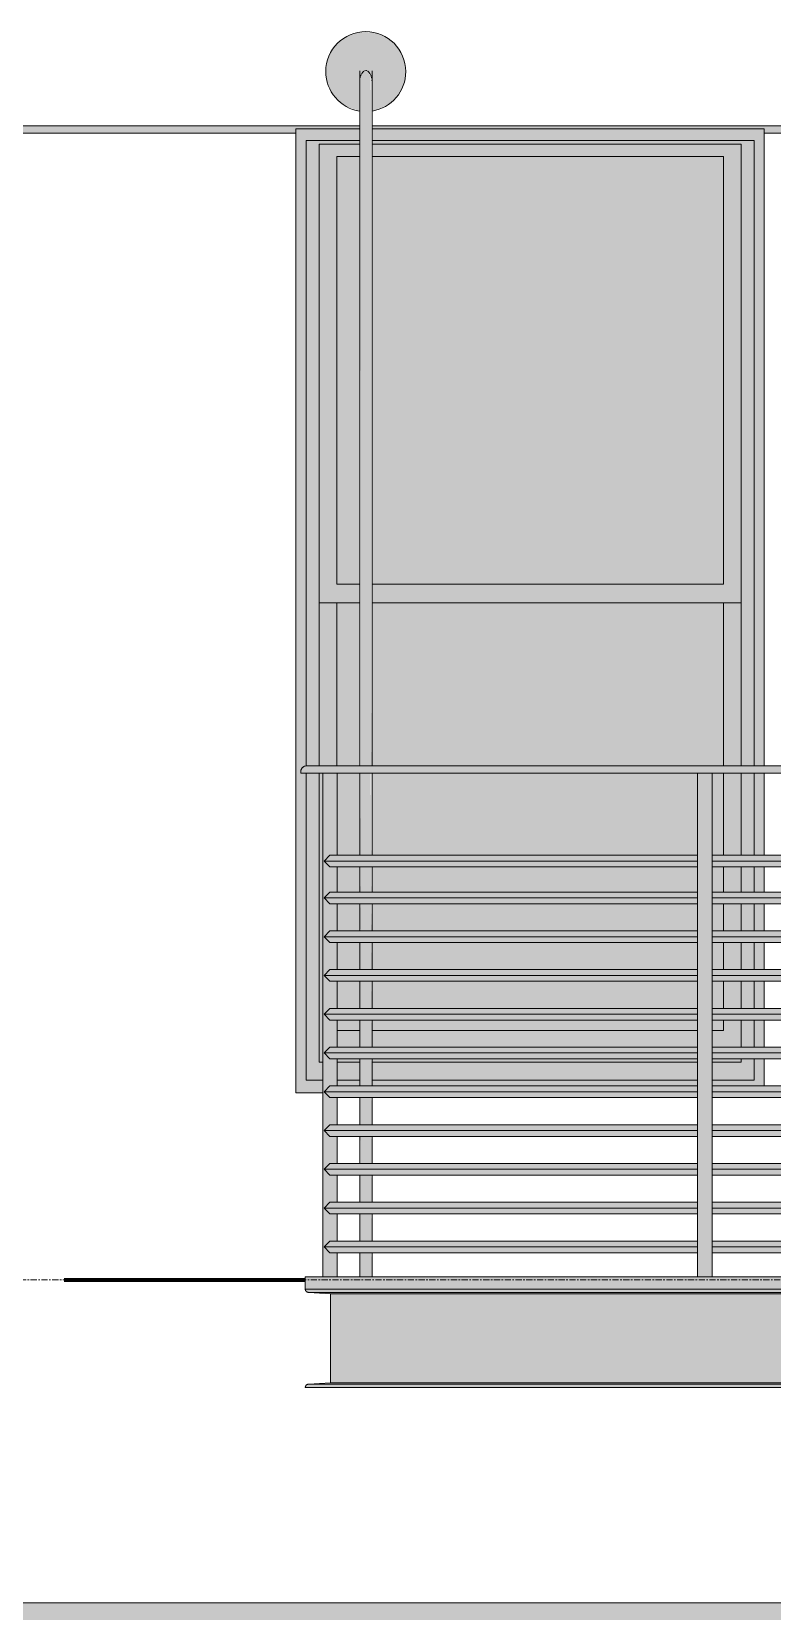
# Model space of a CAD drawing. Header units: inches. Extents: x -4178 to 1394, y -264 to 627.
# Drawn here: x -3312 to -3251.8, y 109.1 to 237.4 of the extents above; entities that cross this region are included whole.
import ezdxf

# ---------------------------------------------------------------- set-up
doc = ezdxf.new("R2010")
doc.units = ezdxf.units.IN
doc.header["$MEASUREMENT"] = 0
doc.linetypes.add('Grid Line 1_2_', pattern=[0.875, 0.5, -0.125, 0.125, -0.125])
for name, color, linetype, lineweight in [('0-1', 7, 'Continuous', 5), ('A-AREA', 32, 'Continuous', 70), ('A-CLNG-1', 13, 'Continuous', 5), ('A-FLOR-1', 192, 'Continuous', 5), ('A-FLOR-2', 192, 'Continuous', 9), ('A-FLOR-HRAL', 11, 'Continuous', 9), ('A-FLOR-LEVL-1', 51, 'Grid Line 1_2_', 9), ('A-GLAZ-1', 151, 'Continuous', 9), ('A-WALL-3', 113, 'Continuous', 9)]:
    doc.layers.add(name, color=color, linetype=linetype, lineweight=lineweight)

# ---------------------------------------------------------------- blocks, each defined once
blk = doc.blocks.new('CTR - 1st Phase -Stairs _ Elevators_rvt-1-BUILDING ELEVATION - WEST')
at = {"layer": 'A-FLOR-LEVL-1'}
blk.add_line((-4168.71, 136), (-1830.2, 136), dxfattribs=at)
blk = doc.blocks.new('Basic Wall _ EXT - FIBER CEMENT - LARGE - ___-2505169-BUILDING ELEVATION - WEST')
at = {"layer": 'A-WALL-3'}
h = blk.add_hatch(color=256, dxfattribs=at)
h.paths.add_polyline_path([(-2637, 229.15), (-2636.92, 229.15), (-2636.95, 229.73), (-3180.87, 229.72), (-3180.87, 229.15), (-3060.14, 229.15), (-3060.14, 229.5), (-3022.11, 229.5), (-3022.11, 229.15), (-3021.74, 229.15), (-3021.74, 229.5), (-2983.71, 229.5), (-2983.71, 229.15), (-2906.54, 229.15), (-2906.54, 229.5), (-2868.51, 229.5), (-2868.51, 229.15), (-2752.94, 229.15), (-2752.94, 229.5), (-2714.91, 229.5), (-2714.91, 229.15), (-2714.54, 229.15), (-2714.54, 229.5), (-2676.51, 229.5), (-2676.51, 229.15), (-2637.21, 229.15)], flags=0)
h.paths.add_polyline_path([(-3860.05, 229.15), (-3828.14, 229.15), (-3828.14, 229.5), (-3790.11, 229.5), (-3790.11, 229.15), (-3674.54, 229.15), (-3674.54, 229.5), (-3636.51, 229.5), (-3636.51, 229.15), (-3597.74, 229.15), (-3597.74, 229.5), (-3559.71, 229.5), (-3559.71, 229.15), (-3405.74, 229.15), (-3405.74, 229.5), (-3367.71, 229.5), (-3367.71, 229.15), (-3290.54, 229.15), (-3290.54, 229.5), (-3285.36, 229.5), (-3285.36, 229.73), (-3861.05, 229.73), (-3861.05, 229.15), (-3860.06, 229.15)], flags=0)
h.paths.add_polyline_path([(-3252.51, 229.15), (-3181.87, 229.15), (-3181.87, 229.73), (-3284.36, 229.73), (-3284.35, 229.5), (-3252.51, 229.5)], flags=0)
for p, q in [((-3285.36, 229.73), (-3861.05, 229.73)), ((-3181.87, 229.73), (-3284.35, 229.73)), ((-3367.72, 229.15), (-3290.53, 229.15)), ((-3252.52, 229.15), (-3181.87, 229.15))]:
    blk.add_line(p, q, dxfattribs=at)
blk = doc.blocks.new('Window-Double_Hung-Andersen-400_Series-Tilt_Wash - 2nd Floor-2637199-BUILDING ELEVATION - WEST')
at = {"layer": 'A-GLAZ-1'}
h = blk.add_hatch(color=256, dxfattribs=at)
h.paths.add_polyline_path([(-3289.85, 151.19), (-3288.38, 151.19), (-3288.38, 153.69), (-3288.66, 153.69), (-3288.66, 177.15), (-3290.15, 177.15), (-3290.13, 177.4), (-3290.01, 177.61), (-3289.8, 177.73), (-3289.68, 177.75), (-3288.66, 177.75), (-3288.66, 228.25), (-3285.36, 228.25), (-3285.36, 229.5), (-3290.54, 229.5), (-3290.54, 151.19)], flags=0)
h.paths.add_polyline_path([(-3287.2, 151.75), (-3285.36, 151.75), (-3285.36, 153.69), (-3287.2, 153.69), (-3287.2, 151.94)], flags=0)
h.paths.add_polyline_path([(-3284.36, 151.75), (-3257.93, 151.75), (-3257.93, 153.69), (-3284.36, 153.69), (-3284.36, 151.94)], flags=0)
h.paths.add_polyline_path([(-3256.75, 151.75), (-3252.51, 151.75), (-3252.51, 153.95), (-3254.39, 153.95), (-3254.39, 153.69), (-3256.75, 153.69), (-3256.75, 153.52)], flags=0)
h.paths.add_polyline_path([(-3253.18, 154.9), (-3252.51, 154.9), (-3252.51, 157.1), (-3254.39, 157.1), (-3254.36, 154.9), (-3253.2, 154.9)], flags=0)
h.paths.add_polyline_path([(-3254.39, 158.05), (-3252.51, 158.05), (-3252.51, 160.25), (-3254.39, 160.25)], flags=0)
h.paths.add_polyline_path([(-3254.2, 161.2), (-3252.51, 161.2), (-3252.51, 163.4), (-3254.39, 163.4), (-3254.39, 161.2)], flags=0)
h.paths.add_polyline_path([(-3254.12, 164.35), (-3252.51, 164.35), (-3252.51, 166.55), (-3254.39, 166.55), (-3254.39, 164.35)], flags=0)
h.paths.add_polyline_path([(-3254.39, 167.5), (-3252.51, 167.5), (-3252.51, 169.55), (-3254.39, 169.55), (-3254.39, 168.04)], flags=0)
h.paths.add_polyline_path([(-3253.97, 170.5), (-3252.51, 170.5), (-3252.51, 177.15), (-3254.39, 177.15), (-3254.39, 170.5)], flags=0)
h.paths.add_polyline_path([(-3252.69, 177.75), (-3252.51, 177.75), (-3252.51, 229.5), (-3284.36, 229.5), (-3284.35, 228.25), (-3254.39, 228.25), (-3254.39, 177.75), (-3253.2, 177.75)], flags=0)
h = blk.add_hatch(color=256, dxfattribs=at)
h.paths.add_polyline_path([(-3284.36, 191), (-3254.39, 191), (-3254.39, 228.25), (-3284.36, 228.25), (-3284.35, 227.25), (-3255.82, 227.25), (-3255.82, 192.5), (-3284.36, 192.5), (-3284.36, 191.21)], flags=0)
h.paths.add_polyline_path([(-3288.66, 191), (-3285.36, 191), (-3285.36, 192.5), (-3287.22, 192.5), (-3287.22, 227.25), (-3285.36, 227.25), (-3285.36, 228.25), (-3288.66, 228.24), (-3288.66, 191.02)], flags=0)
h = blk.add_hatch(color=256, dxfattribs=at)
h.paths.add_polyline_path([(-3284.35, 192.5), (-3255.82, 192.5), (-3255.82, 227.25), (-3284.36, 227.25), (-3284.36, 192.5)], flags=0)
h.paths.add_polyline_path([(-3287.22, 192.5), (-3285.36, 192.5), (-3285.36, 227.25), (-3287.22, 227.25), (-3287.22, 197.95)], flags=0)
h = blk.add_hatch(color=256, dxfattribs=at)
h.paths.add_polyline_path([(-3261.84, 153.69), (-3257.93, 153.69), (-3257.93, 153.95), (-3284.36, 153.95), (-3284.35, 153.69), (-3267.59, 153.69)], flags=0)
h.paths.add_polyline_path([(-3288.54, 153.69), (-3288.38, 153.69), (-3288.38, 177.15), (-3288.66, 177.15), (-3288.66, 153.69)], flags=0)
h.paths.add_polyline_path([(-3287.2, 153.69), (-3285.36, 153.69), (-3285.36, 153.95), (-3287.2, 153.95)], flags=0)
h.paths.add_polyline_path([(-3256.75, 153.69), (-3254.39, 153.72), (-3254.39, 153.95), (-3256.75, 153.95), (-3256.75, 153.91)], flags=0)
h.paths.add_polyline_path([(-3267.59, 154.9), (-3257.93, 154.9), (-3257.93, 156.25), (-3284.36, 156.25), (-3284.35, 154.9), (-3269.66, 154.9)], flags=0)
h.paths.add_polyline_path([(-3256.75, 154.9), (-3254.39, 154.9), (-3254.39, 157.1), (-3255.82, 157.1), (-3255.82, 156.25), (-3256.75, 156.25), (-3256.75, 156.07)], flags=0)
h.paths.add_polyline_path([(-3287.2, 154.9), (-3285.36, 154.9), (-3285.36, 156.25), (-3287.2, 156.25), (-3287.2, 156.07)], flags=0)
h.paths.add_polyline_path([(-3255.82, 158.05), (-3254.39, 158.05), (-3254.39, 160.25), (-3255.82, 160.25)], flags=0)
h.paths.add_polyline_path([(-3254.39, 161.2), (-3254.39, 163.4), (-3255.82, 163.4), (-3255.82, 161.2), (-3255.56, 161.2)], flags=0)
h.paths.add_polyline_path([(-3254.39, 164.35), (-3254.39, 166.55), (-3255.82, 166.55), (-3255.82, 164.35), (-3255.38, 164.35)], flags=0)
h.paths.add_polyline_path([(-3255.21, 167.5), (-3254.39, 167.5), (-3254.39, 169.55), (-3255.82, 169.55), (-3255.82, 167.5)], flags=0)
h.paths.add_polyline_path([(-3255.82, 170.5), (-3254.39, 170.5), (-3254.39, 177.15), (-3255.82, 177.15)], flags=0)
h.paths.add_polyline_path([(-3288.39, 177.75), (-3287.22, 177.75), (-3287.22, 191), (-3288.66, 191), (-3288.66, 177.75), (-3288.54, 177.75)], flags=0)
h.paths.add_polyline_path([(-3254.65, 177.75), (-3254.39, 177.75), (-3254.39, 191), (-3255.82, 191), (-3255.82, 177.75)], flags=0)
h = blk.add_hatch(color=256, dxfattribs=at)
h.paths.add_polyline_path([(-3256.75, 156.25), (-3255.82, 156.25), (-3255.82, 157.1), (-3256.75, 157.1)], flags=0)
h.paths.add_polyline_path([(-3267.59, 156.25), (-3257.93, 156.25), (-3257.93, 157.1), (-3284.36, 157.1), (-3284.35, 156.25)], flags=0)
h.paths.add_polyline_path([(-3285.36, 156.25), (-3285.36, 157.1), (-3287.2, 157.1), (-3287.2, 156.25)], flags=0)
h.paths.add_polyline_path([(-3285.89, 158.05), (-3285.36, 158.05), (-3285.36, 160.25), (-3287.2, 160.25), (-3287.2, 158.05)], flags=0)
h.paths.add_polyline_path([(-3267.59, 158.05), (-3257.93, 158.05), (-3257.93, 160.25), (-3284.36, 160.25), (-3284.35, 158.05)], flags=0)
h.paths.add_polyline_path([(-3256.75, 158.05), (-3255.82, 158.05), (-3255.82, 160.25), (-3256.75, 160.25)], flags=0)
h.paths.add_polyline_path([(-3259.5, 161.2), (-3257.93, 161.2), (-3257.93, 163.4), (-3284.36, 163.4), (-3284.35, 161.2), (-3267.59, 161.2)], flags=0)
h.paths.add_polyline_path([(-3256.75, 161.2), (-3255.82, 161.2), (-3255.82, 163.4), (-3256.75, 163.4)], flags=0)
h.paths.add_polyline_path([(-3285.36, 161.2), (-3285.36, 163.4), (-3287.2, 163.4), (-3287.2, 161.2)], flags=0)
h.paths.add_polyline_path([(-3261.85, 164.35), (-3257.93, 164.35), (-3257.93, 166.55), (-3284.36, 166.55), (-3284.35, 164.35), (-3267.59, 164.35)], flags=0)
h.paths.add_polyline_path([(-3285.36, 164.35), (-3285.36, 166.55), (-3287.2, 166.55), (-3287.2, 164.35)], flags=0)
h.paths.add_polyline_path([(-3256.75, 164.35), (-3255.82, 164.35), (-3255.82, 166.55), (-3256.75, 166.55)], flags=0)
h.paths.add_polyline_path([(-3257.93, 167.5), (-3257.93, 169.55), (-3284.36, 169.55), (-3284.35, 167.5), (-3264.19, 167.5)], flags=0)
h.paths.add_polyline_path([(-3255.82, 167.5), (-3255.82, 169.55), (-3256.75, 169.55), (-3256.75, 167.5)], flags=0)
h.paths.add_polyline_path([(-3287.2, 167.5), (-3285.36, 167.5), (-3285.36, 169.55), (-3287.2, 169.55), (-3287.2, 168.04)], flags=0)
h.paths.add_polyline_path([(-3284.35, 170.5), (-3257.93, 170.5), (-3257.93, 177.15), (-3284.36, 177.15), (-3284.36, 170.5)], flags=0)
h.paths.add_polyline_path([(-3255.82, 170.5), (-3255.82, 177.15), (-3256.75, 177.15), (-3256.75, 170.5)], flags=0)
h.paths.add_polyline_path([(-3287.2, 170.5), (-3285.36, 170.5), (-3285.36, 177.15), (-3287.2, 177.15), (-3287.2, 174.02)], flags=0)
h.paths.add_polyline_path([(-3257.93, 177.75), (-3255.82, 177.75), (-3255.82, 191), (-3284.36, 191), (-3284.35, 177.75), (-3267.59, 177.75)], flags=0)
h.paths.add_polyline_path([(-3287.2, 177.75), (-3285.36, 177.75), (-3285.36, 191), (-3287.22, 191), (-3287.22, 177.75)], flags=0)
for p, q in [((-3285.36, 229.5), (-3290.54, 229.5)), ((-3290.54, 229.5), (-3290.54, 151.19)), ((-3290.54, 229.5), (-3290.54, 151.19)), ((-3285.36, 229.5), (-3290.54, 229.5)), ((-3289.72, 228.56), (-3285.36, 228.56)), ((-3289.72, 177.74), (-3289.72, 228.56)), ((-3252.51, 229.5), (-3284.35, 229.5)), ((-3252.51, 229.5), (-3284.35, 229.5)), ((-3284.35, 228.56), (-3253.32, 228.56)), ((-3253.32, 177.74), (-3253.32, 228.56)), ((-3252.51, 177.74), (-3252.51, 229.5)), ((-3252.51, 229.5), (-3252.51, 177.74)), ((-3288.66, 177.75), (-3288.66, 228.25)), ((-3288.66, 228.25), (-3285.36, 228.25)), ((-3287.22, 192.5), (-3287.22, 227.25)), ((-3287.22, 227.25), (-3285.36, 227.25)), ((-3284.35, 228.25), (-3254.39, 228.25)), ((-3284.35, 227.25), (-3255.82, 227.25)), ((-3255.82, 227.25), (-3255.82, 192.5)), ((-3254.39, 228.25), (-3254.39, 177.74)), ((-3285.36, 192.5), (-3287.22, 192.5)), ((-3255.82, 192.5), (-3284.35, 192.5)), ((-3288.66, 191), (-3285.36, 191)), ((-3287.22, 177.75), (-3287.22, 191)), ((-3284.35, 191), (-3254.39, 191)), ((-3255.82, 191), (-3255.82, 177.75)), ((-3289.72, 152.22), (-3289.72, 177.15)), ((-3288.66, 153.69), (-3288.66, 177.15)), ((-3255.82, 177.15), (-3255.82, 170.5)), ((-3254.39, 177.15), (-3254.39, 170.5)), ((-3253.32, 170.5), (-3253.32, 177.15)), ((-3252.51, 170.5), (-3252.51, 177.15)), ((-3252.51, 177.15), (-3252.51, 170.5)), ((-3255.82, 169.55), (-3255.82, 167.5)), ((-3254.39, 169.55), (-3254.39, 167.5)), ((-3253.32, 167.5), (-3253.32, 169.55)), ((-3252.51, 167.5), (-3252.51, 169.55)), ((-3252.51, 169.55), (-3252.51, 167.5)), ((-3255.82, 166.55), (-3255.82, 164.35)), ((-3254.39, 166.55), (-3254.39, 164.35)), ((-3253.32, 164.35), (-3253.32, 166.55)), ((-3252.51, 164.35), (-3252.51, 166.55)), ((-3252.51, 166.55), (-3252.51, 164.35)), ((-3255.82, 163.4), (-3255.82, 161.2)), ((-3254.39, 163.4), (-3254.39, 161.2)), ((-3253.32, 161.2), (-3253.32, 163.4)), ((-3252.51, 161.2), (-3252.51, 163.4)), ((-3252.51, 163.4), (-3252.51, 161.2)), ((-3255.82, 160.25), (-3255.82, 158.05)), ((-3254.39, 160.25), (-3254.39, 158.05)), ((-3253.32, 158.05), (-3253.32, 160.25)), ((-3252.51, 158.05), (-3252.51, 160.25)), ((-3252.51, 160.25), (-3252.51, 158.05)), ((-3255.82, 157.1), (-3255.82, 156.25)), ((-3254.39, 157.1), (-3254.39, 154.9)), ((-3253.32, 154.9), (-3253.32, 157.1)), ((-3252.51, 154.9), (-3252.51, 157.1)), ((-3252.51, 157.1), (-3252.51, 154.9)), ((-3285.36, 156.25), (-3287.2, 156.25)), ((-3257.93, 156.25), (-3284.35, 156.25)), ((-3255.82, 156.25), (-3256.75, 156.25)), ((-3288.38, 153.69), (-3288.66, 153.69)), ((-3285.36, 153.69), (-3287.2, 153.69)), ((-3257.93, 153.69), (-3284.35, 153.69)), ((-3254.39, 153.69), (-3256.75, 153.69)), ((-3254.39, 153.95), (-3254.39, 153.69)), ((-3253.32, 152.22), (-3253.32, 153.95)), ((-3252.51, 151.75), (-3252.51, 153.95)), ((-3252.51, 153.95), (-3252.51, 151.75)), ((-3288.38, 152.22), (-3289.72, 152.22)), ((-3285.36, 152.22), (-3287.2, 152.22)), ((-3257.93, 152.22), (-3284.35, 152.22)), ((-3253.32, 152.22), (-3256.75, 152.22)), ((-3290.54, 151.19), (-3288.38, 151.19)), ((-3290.54, 151.19), (-3288.38, 151.19))]:
    blk.add_line(p, q, dxfattribs=at)
blk = doc.blocks.new('Railing - Baluster_01-V23-BUILDING ELEVATION - WEST')
at = {"layer": 'A-FLOR-HRAL'}
blk.add_hatch(color=256, dxfattribs=at).paths.add_polyline_path([(-2249.49, 136.25), (-2249.49, 177.15), (-2250.67, 177.15), (-2250.67, 136.25), (-2249.91, 136.25)], flags=0)
for p, q in [((-2250.67, 136.25), (-2250.67, 177.15)), ((-2249.49, 177.15), (-2249.49, 136.25))]:
    blk.add_line(p, q, dxfattribs=at)
blk = doc.blocks.new('Railing - Baluster_01-V24-BUILDING ELEVATION - WEST')
at = {"layer": 'A-FLOR-HRAL'}
blk.add_hatch(color=256, dxfattribs=at).paths.add_polyline_path([(-2328.36, 136.25), (-2327.18, 136.25), (-2327.18, 138.2), (-2327.77, 138.2), (-2328.25, 138.68), (-2327.77, 139.15), (-2327.18, 139.15), (-2327.18, 141.35), (-2327.77, 141.35), (-2328.25, 141.83), (-2327.77, 142.3), (-2327.18, 142.3), (-2327.18, 144.5), (-2327.77, 144.5), (-2328.25, 144.98), (-2327.77, 145.45), (-2327.18, 145.45), (-2327.18, 147.65), (-2327.77, 147.65), (-2328.25, 148.12), (-2327.77, 148.6), (-2327.18, 148.6), (-2327.18, 150.8), (-2327.77, 150.8), (-2328.25, 151.27), (-2327.77, 151.75), (-2327.18, 151.75), (-2327.18, 153.95), (-2327.77, 153.95), (-2328.25, 154.43), (-2327.77, 154.9), (-2327.18, 154.9), (-2327.18, 157.1), (-2327.77, 157.1), (-2328.25, 157.57), (-2327.77, 158.05), (-2327.18, 158.05), (-2327.18, 160.25), (-2327.77, 160.25), (-2328.25, 160.72), (-2327.77, 161.2), (-2327.18, 161.2), (-2327.18, 163.4), (-2327.77, 163.4), (-2328.25, 163.87), (-2327.77, 164.35), (-2327.18, 164.35), (-2327.18, 166.55), (-2327.77, 166.55), (-2328.25, 167.02), (-2327.77, 167.5), (-2327.18, 167.5), (-2327.18, 169.55), (-2327.77, 169.55), (-2328.25, 170.02), (-2327.77, 170.5), (-2327.18, 170.5), (-2327.18, 177.15), (-2328.36, 177.15), (-2328.36, 137)], flags=0)
for p, q in [((-2328.36, 177.15), (-2328.36, 136.25)), ((-2327.18, 170.5), (-2327.18, 177.15)), ((-2327.18, 167.5), (-2327.18, 169.55)), ((-2327.18, 164.35), (-2327.18, 166.55)), ((-2327.18, 161.2), (-2327.18, 163.4)), ((-2327.18, 158.05), (-2327.18, 160.25)), ((-2327.18, 154.9), (-2327.18, 157.1)), ((-2327.18, 151.75), (-2327.18, 153.95)), ((-2327.18, 148.6), (-2327.18, 150.8)), ((-2327.18, 145.45), (-2327.18, 147.65)), ((-2327.18, 142.3), (-2327.18, 144.5)), ((-2327.18, 139.15), (-2327.18, 141.35)), ((-2327.18, 136.25), (-2327.18, 138.2))]:
    blk.add_line(p, q, dxfattribs=at)
blk = doc.blocks.new('Railing - Railing-2569636-BUILDING ELEVATION - WEST')
at = {"layer": 'A-FLOR-HRAL'}
for points in [[(-3178.46, 177.28), (-3176.1, 177.28), (-3176.16, 177.51), (-3176.34, 177.69), (-3176.57, 177.75), (-3289.85, 177.71), (-3290.01, 177.61), (-3290.13, 177.4), (-3290.15, 177.28), (-3179.05, 177.28)], [(-3250.83, 177.15), (-3176.1, 177.15), (-3176.1, 177.28), (-3290.15, 177.28), (-3290.15, 177.15), (-3251.19, 177.15)]]:
    blk.add_hatch(color=256, dxfattribs=at).paths.add_polyline_path(points, flags=0)
h = blk.add_hatch(color=256, dxfattribs=at)
h.paths.add_polyline_path([(-3178.46, 170.02), (-3177.99, 170.02), (-3178.46, 170.5)], flags=0)
h.paths.add_polyline_path([(-3287.97, 170.02), (-3257.93, 170.02), (-3257.93, 170.5), (-3287.79, 170.5), (-3288.26, 170.02)], flags=0)
h.paths.add_polyline_path([(-3179.64, 170.02), (-3179.64, 170.5), (-3209.5, 170.5), (-3209.5, 170.02), (-3183.8, 170.02)], flags=0)
h.paths.add_polyline_path([(-3255.07, 170.02), (-3210.68, 170.02), (-3210.68, 170.5), (-3256.75, 170.5), (-3256.75, 170.02), (-3255.82, 170.02)], flags=0)
h = blk.add_hatch(color=256, dxfattribs=at)
h.paths.add_polyline_path([(-3250.83, 169.55), (-3210.68, 169.55), (-3210.68, 170.02), (-3256.75, 170.02), (-3256.75, 169.55), (-3251.19, 169.55)], flags=0)
h.paths.add_polyline_path([(-3287.22, 169.55), (-3257.93, 169.55), (-3257.93, 170.02), (-3288.26, 170.02), (-3287.79, 169.55)], flags=0)
h.paths.add_polyline_path([(-3178.46, 169.55), (-3177.99, 170.02), (-3178.46, 170.02)], flags=0)
h.paths.add_polyline_path([(-3179.64, 169.55), (-3179.64, 170.02), (-3209.5, 170.02), (-3209.5, 169.55), (-3183.8, 169.55)], flags=0)
h = blk.add_hatch(color=256, dxfattribs=at)
h.paths.add_polyline_path([(-3178.46, 167.02), (-3177.99, 167.02), (-3178.46, 167.5)], flags=0)
h.paths.add_polyline_path([(-3288.26, 167.02), (-3257.93, 167.02), (-3257.93, 167.5), (-3287.79, 167.5), (-3287.83, 167.45)], flags=0)
h.paths.add_polyline_path([(-3179.64, 167.02), (-3179.64, 167.5), (-3209.5, 167.5), (-3209.5, 167.02), (-3183.8, 167.02)], flags=0)
h.paths.add_polyline_path([(-3255.24, 167.02), (-3210.68, 167.02), (-3210.68, 167.5), (-3256.75, 167.5), (-3256.75, 167.02), (-3255.82, 167.02)], flags=0)
h = blk.add_hatch(color=256, dxfattribs=at)
h.paths.add_polyline_path([(-3287.78, 166.55), (-3257.93, 166.55), (-3257.93, 167.02), (-3288.26, 167.02), (-3287.79, 166.55)], flags=0)
h.paths.add_polyline_path([(-3178.46, 166.55), (-3177.99, 167.02), (-3178.46, 167.02)], flags=0)
h.paths.add_polyline_path([(-3179.64, 166.55), (-3179.64, 167.02), (-3209.5, 167.02), (-3209.5, 166.55), (-3183.8, 166.55)], flags=0)
h.paths.add_polyline_path([(-3255.26, 166.55), (-3210.68, 166.55), (-3210.68, 167.02), (-3256.75, 167.02), (-3256.75, 166.55), (-3255.82, 166.55)], flags=0)
h = blk.add_hatch(color=256, dxfattribs=at)
h.paths.add_polyline_path([(-3178.46, 163.87), (-3177.99, 163.87), (-3178.46, 164.35)], flags=0)
h.paths.add_polyline_path([(-3287.64, 163.87), (-3257.93, 163.87), (-3257.93, 164.35), (-3287.79, 164.35), (-3288.26, 163.87)], flags=0)
h.paths.add_polyline_path([(-3179.64, 163.87), (-3179.64, 164.35), (-3209.5, 164.35), (-3209.5, 163.87), (-3183.8, 163.87)], flags=0)
h.paths.add_polyline_path([(-3255.41, 163.87), (-3210.68, 163.87), (-3210.68, 164.35), (-3256.75, 164.35), (-3256.75, 163.87), (-3255.82, 163.87)], flags=0)
h = blk.add_hatch(color=256, dxfattribs=at)
h.paths.add_polyline_path([(-3287.79, 163.4), (-3257.93, 163.4), (-3257.93, 163.87), (-3288.26, 163.87)], flags=0)
h.paths.add_polyline_path([(-3178.46, 163.4), (-3177.99, 163.87), (-3178.46, 163.87)], flags=0)
h.paths.add_polyline_path([(-3179.64, 163.4), (-3179.64, 163.87), (-3209.5, 163.87), (-3209.5, 163.4), (-3183.8, 163.4)], flags=0)
h.paths.add_polyline_path([(-3255.44, 163.4), (-3210.68, 163.4), (-3210.68, 163.87), (-3256.75, 163.87), (-3256.75, 163.4), (-3255.82, 163.4)], flags=0)
h = blk.add_hatch(color=256, dxfattribs=at)
h.paths.add_polyline_path([(-3178.46, 160.72), (-3177.99, 160.72), (-3178.46, 161.2)], flags=0)
h.paths.add_polyline_path([(-3287.47, 160.72), (-3257.93, 160.72), (-3257.93, 161.2), (-3287.79, 161.2), (-3288.26, 160.72)], flags=0)
h.paths.add_polyline_path([(-3179.64, 160.72), (-3179.64, 161.2), (-3209.5, 161.2), (-3209.5, 160.72), (-3183.8, 160.72)], flags=0)
h.paths.add_polyline_path([(-3255.58, 160.72), (-3210.68, 160.72), (-3210.68, 161.2), (-3256.75, 161.2), (-3256.75, 160.72), (-3255.82, 160.72)], flags=0)
h = blk.add_hatch(color=256, dxfattribs=at)
h.paths.add_polyline_path([(-3287.44, 160.25), (-3257.93, 160.25), (-3257.93, 160.72), (-3288.26, 160.72), (-3287.79, 160.25)], flags=0)
h.paths.add_polyline_path([(-3178.46, 160.25), (-3177.99, 160.72), (-3178.46, 160.72)], flags=0)
h.paths.add_polyline_path([(-3179.64, 160.25), (-3179.64, 160.72), (-3209.5, 160.72), (-3209.5, 160.25), (-3183.8, 160.25)], flags=0)
h.paths.add_polyline_path([(-3255.61, 160.25), (-3210.68, 160.25), (-3210.68, 160.72), (-3256.75, 160.72), (-3256.75, 160.25), (-3255.82, 160.25)], flags=0)
h = blk.add_hatch(color=256, dxfattribs=at)
h.paths.add_polyline_path([(-3178.46, 157.57), (-3177.99, 157.57), (-3178.46, 158.05)], flags=0)
h.paths.add_polyline_path([(-3287.3, 157.57), (-3257.93, 157.57), (-3257.93, 158.05), (-3287.79, 158.05), (-3288.26, 157.57)], flags=0)
h.paths.add_polyline_path([(-3179.64, 157.57), (-3179.64, 158.05), (-3209.5, 158.05), (-3209.5, 157.57), (-3183.8, 157.57)], flags=0)
h.paths.add_polyline_path([(-3255.75, 157.57), (-3210.68, 157.57), (-3210.68, 158.05), (-3256.75, 158.05), (-3256.75, 157.57), (-3255.82, 157.57)], flags=0)
h = blk.add_hatch(color=256, dxfattribs=at)
h.paths.add_polyline_path([(-3287.79, 157.1), (-3257.93, 157.1), (-3257.93, 157.57), (-3288.26, 157.57)], flags=0)
h.paths.add_polyline_path([(-3178.46, 157.1), (-3177.99, 157.57), (-3178.46, 157.57)], flags=0)
h.paths.add_polyline_path([(-3179.64, 157.1), (-3179.64, 157.57), (-3209.5, 157.57), (-3209.5, 157.1), (-3183.8, 157.1)], flags=0)
h.paths.add_polyline_path([(-3255.78, 157.1), (-3210.68, 157.1), (-3210.68, 157.57), (-3256.75, 157.57), (-3256.75, 157.1), (-3255.82, 157.1)], flags=0)
h = blk.add_hatch(color=256, dxfattribs=at)
h.paths.add_polyline_path([(-3178.46, 154.43), (-3177.99, 154.43), (-3178.46, 154.9)], flags=0)
h.paths.add_polyline_path([(-3284.35, 154.43), (-3257.93, 154.43), (-3257.93, 154.9), (-3287.79, 154.9), (-3288.26, 154.43)], flags=0)
h.paths.add_polyline_path([(-3179.64, 154.43), (-3179.64, 154.9), (-3209.5, 154.9), (-3209.5, 154.43), (-3183.8, 154.43)], flags=0)
h.paths.add_polyline_path([(-3256.75, 154.43), (-3210.68, 154.43), (-3210.68, 154.9), (-3256.75, 154.9)], flags=0)
h = blk.add_hatch(color=256, dxfattribs=at)
h.paths.add_polyline_path([(-3287.79, 153.95), (-3257.93, 153.95), (-3257.93, 154.43), (-3288.26, 154.43), (-3288.02, 154.19)], flags=0)
h.paths.add_polyline_path([(-3178.46, 153.95), (-3177.99, 154.43), (-3178.46, 154.43)], flags=0)
h.paths.add_polyline_path([(-3179.64, 153.95), (-3179.64, 154.43), (-3209.5, 154.43), (-3209.5, 153.95), (-3183.8, 153.95)], flags=0)
h.paths.add_polyline_path([(-3256.75, 153.95), (-3210.68, 153.95), (-3210.68, 154.43), (-3256.75, 154.43), (-3256.75, 153.98)], flags=0)
h = blk.add_hatch(color=256, dxfattribs=at)
h.paths.add_polyline_path([(-3178.46, 151.27), (-3177.99, 151.27), (-3178.46, 151.75)], flags=0)
h.paths.add_polyline_path([(-3288.26, 151.27), (-3257.93, 151.27), (-3257.93, 151.75), (-3287.79, 151.75), (-3288.18, 151.35)], flags=0)
h.paths.add_polyline_path([(-3179.64, 151.27), (-3179.64, 151.75), (-3209.5, 151.75), (-3209.5, 151.27), (-3183.8, 151.27)], flags=0)
h.paths.add_polyline_path([(-3256.75, 151.27), (-3210.68, 151.27), (-3210.68, 151.75), (-3256.75, 151.75)], flags=0)
h = blk.add_hatch(color=256, dxfattribs=at)
h.paths.add_polyline_path([(-3249.12, 150.8), (-3210.68, 150.8), (-3210.68, 151.27), (-3256.75, 151.27), (-3256.75, 150.8), (-3249.7, 150.8)], flags=0)
h.paths.add_polyline_path([(-3287.79, 150.8), (-3257.93, 150.8), (-3257.93, 151.27), (-3288.26, 151.27), (-3288.17, 151.19)], flags=0)
h.paths.add_polyline_path([(-3178.46, 150.8), (-3177.99, 151.27), (-3178.46, 151.27)], flags=0)
h.paths.add_polyline_path([(-3179.64, 150.8), (-3179.64, 151.27), (-3209.5, 151.27), (-3209.5, 150.8), (-3183.8, 150.8)], flags=0)
h = blk.add_hatch(color=256, dxfattribs=at)
h.paths.add_polyline_path([(-3178.46, 148.12), (-3177.99, 148.12), (-3178.46, 148.6)], flags=0)
h.paths.add_polyline_path([(-3284.35, 148.12), (-3257.93, 148.12), (-3257.93, 148.6), (-3287.79, 148.6), (-3288.26, 148.12)], flags=0)
h.paths.add_polyline_path([(-3179.64, 148.12), (-3179.64, 148.6), (-3209.5, 148.6), (-3209.5, 148.12), (-3183.8, 148.12)], flags=0)
h.paths.add_polyline_path([(-3251.06, 148.12), (-3210.68, 148.12), (-3210.68, 148.6), (-3256.75, 148.6), (-3256.75, 148.12), (-3251.19, 148.12)], flags=0)
h = blk.add_hatch(color=256, dxfattribs=at)
h.paths.add_polyline_path([(-3245.56, 147.65), (-3210.68, 147.65), (-3210.68, 148.12), (-3256.75, 148.12), (-3256.75, 147.65), (-3245.57, 147.65)], flags=0)
h.paths.add_polyline_path([(-3280.73, 147.65), (-3257.93, 147.65), (-3257.93, 148.12), (-3288.26, 148.12), (-3287.79, 147.65), (-3284.35, 147.65)], flags=0)
h.paths.add_polyline_path([(-3178.46, 147.65), (-3177.99, 148.12), (-3178.46, 148.12)], flags=0)
h.paths.add_polyline_path([(-3179.64, 147.65), (-3179.64, 148.12), (-3209.5, 148.12), (-3209.5, 147.65), (-3183.8, 147.65)], flags=0)
h = blk.add_hatch(color=256, dxfattribs=at)
h.paths.add_polyline_path([(-3178.46, 144.98), (-3177.99, 144.98), (-3178.46, 145.45)], flags=0)
h.paths.add_polyline_path([(-3288.26, 144.98), (-3257.93, 144.98), (-3257.93, 145.45), (-3287.79, 145.45)], flags=0)
h.paths.add_polyline_path([(-3179.64, 144.98), (-3179.64, 145.45), (-3209.5, 145.45), (-3209.5, 144.98), (-3183.8, 144.98)], flags=0)
h.paths.add_polyline_path([(-3251.1, 144.98), (-3210.68, 144.98), (-3210.68, 145.45), (-3256.75, 145.45), (-3256.75, 144.98), (-3251.19, 144.98)], flags=0)
h = blk.add_hatch(color=256, dxfattribs=at)
h.paths.add_polyline_path([(-3245.41, 144.5), (-3210.68, 144.5), (-3210.68, 144.98), (-3256.75, 144.98), (-3256.75, 144.5), (-3245.56, 144.5)], flags=0)
h.paths.add_polyline_path([(-3284.35, 144.5), (-3257.93, 144.5), (-3257.93, 144.98), (-3288.26, 144.98), (-3287.79, 144.5)], flags=0)
h.paths.add_polyline_path([(-3178.46, 144.5), (-3177.99, 144.98), (-3178.46, 144.98)], flags=0)
h.paths.add_polyline_path([(-3179.64, 144.5), (-3179.64, 144.98), (-3209.5, 144.98), (-3209.5, 144.5), (-3183.8, 144.5)], flags=0)
h = blk.add_hatch(color=256, dxfattribs=at)
h.paths.add_polyline_path([(-3234.08, 141.83), (-3210.68, 141.83), (-3210.68, 142.3), (-3256.75, 142.3), (-3256.75, 141.83), (-3240.45, 141.83)], flags=0)
h.paths.add_polyline_path([(-3177.99, 141.83), (-3178.46, 142.3), (-3178.46, 141.83)], flags=0)
h.paths.add_polyline_path([(-3284.35, 141.83), (-3257.93, 141.83), (-3257.93, 142.3), (-3287.79, 142.3), (-3288.26, 141.83)], flags=0)
h.paths.add_polyline_path([(-3179.64, 141.83), (-3179.64, 142.3), (-3209.5, 142.3), (-3209.5, 141.83), (-3183.8, 141.83)], flags=0)
h = blk.add_hatch(color=256, dxfattribs=at)
h.paths.add_polyline_path([(-3178.46, 141.35), (-3177.99, 141.83), (-3178.46, 141.83)], flags=0)
h.paths.add_polyline_path([(-3286.95, 141.35), (-3257.93, 141.35), (-3257.93, 141.83), (-3288.26, 141.83), (-3287.79, 141.35)], flags=0)
h.paths.add_polyline_path([(-3251.14, 141.35), (-3210.68, 141.35), (-3210.68, 141.83), (-3256.75, 141.83), (-3256.75, 141.35), (-3251.19, 141.35)], flags=0)
h.paths.add_polyline_path([(-3179.64, 141.35), (-3179.64, 141.83), (-3209.5, 141.83), (-3209.5, 141.35), (-3183.8, 141.35)], flags=0)
h = blk.add_hatch(color=256, dxfattribs=at)
h.paths.add_polyline_path([(-3178.46, 138.68), (-3177.99, 138.68), (-3178.46, 139.15)], flags=0)
h.paths.add_polyline_path([(-3284.35, 138.68), (-3257.93, 138.68), (-3257.93, 139.15), (-3287.79, 139.15), (-3288.26, 138.68)], flags=0)
h.paths.add_polyline_path([(-3179.64, 138.68), (-3179.64, 139.15), (-3209.5, 139.15), (-3209.5, 138.68), (-3183.8, 138.68)], flags=0)
h.paths.add_polyline_path([(-3251.17, 138.68), (-3210.68, 138.68), (-3210.68, 139.15), (-3256.75, 139.15), (-3256.75, 138.68), (-3251.19, 138.68)], flags=0)
h = blk.add_hatch(color=256, dxfattribs=at)
h.paths.add_polyline_path([(-3287.79, 138.2), (-3257.93, 138.2), (-3257.93, 138.68), (-3288.26, 138.68)], flags=0)
h.paths.add_polyline_path([(-3251.17, 138.2), (-3210.68, 138.2), (-3210.68, 138.68), (-3256.75, 138.68), (-3256.75, 138.2), (-3251.19, 138.2)], flags=0)
h.paths.add_polyline_path([(-3178.46, 138.2), (-3177.99, 138.68), (-3178.46, 138.68)], flags=0)
h.paths.add_polyline_path([(-3179.64, 138.2), (-3179.64, 138.68), (-3209.5, 138.68), (-3209.5, 138.2), (-3183.8, 138.2)], flags=0)
for p, q in [((-3290.15, 177.15), (-3290.15, 177.28)), ((-3176.1, 177.15), (-3290.15, 177.15)), ((-3176.57, 177.75), (-3289.68, 177.75)), ((-3288.26, 170.02), (-3287.79, 170.5)), ((-3287.79, 169.55), (-3288.26, 170.02)), ((-3257.93, 170.02), (-3288.26, 170.02)), ((-3287.79, 170.5), (-3257.93, 170.5)), ((-3257.93, 169.55), (-3287.79, 169.55)), ((-3256.75, 170.5), (-3210.68, 170.5)), ((-3210.68, 170.02), (-3256.75, 170.02)), ((-3210.68, 169.55), (-3256.75, 169.55)), ((-3288.26, 167.02), (-3287.79, 167.5)), ((-3287.79, 166.55), (-3288.26, 167.02)), ((-3257.93, 167.02), (-3288.26, 167.02)), ((-3287.79, 167.5), (-3257.93, 167.5)), ((-3256.75, 167.5), (-3210.68, 167.5)), ((-3210.68, 167.02), (-3256.75, 167.02)), ((-3257.93, 166.55), (-3287.79, 166.55)), ((-3210.68, 166.55), (-3256.75, 166.55)), ((-3288.26, 163.87), (-3287.79, 164.35)), ((-3287.79, 164.35), (-3257.93, 164.35)), ((-3256.75, 164.35), (-3210.68, 164.35)), ((-3287.79, 163.4), (-3288.26, 163.87)), ((-3257.93, 163.87), (-3288.26, 163.87)), ((-3257.93, 163.4), (-3287.79, 163.4)), ((-3210.68, 163.87), (-3256.75, 163.87)), ((-3210.68, 163.4), (-3256.75, 163.4)), ((-3288.26, 160.72), (-3287.79, 161.2)), ((-3287.79, 160.25), (-3288.26, 160.72)), ((-3257.93, 160.72), (-3288.26, 160.72)), ((-3287.79, 161.2), (-3257.93, 161.2)), ((-3256.75, 161.2), (-3210.68, 161.2)), ((-3210.68, 160.72), (-3256.75, 160.72)), ((-3257.93, 160.25), (-3287.79, 160.25)), ((-3210.68, 160.25), (-3256.75, 160.25)), ((-3288.26, 157.57), (-3287.79, 158.05)), ((-3287.79, 158.05), (-3257.93, 158.05)), ((-3256.75, 158.05), (-3210.68, 158.05)), ((-3287.79, 157.1), (-3288.26, 157.57)), ((-3257.93, 157.57), (-3288.26, 157.57)), ((-3257.93, 157.1), (-3287.79, 157.1)), ((-3210.68, 157.57), (-3256.75, 157.57)), ((-3210.68, 157.1), (-3256.75, 157.1)), ((-3288.26, 154.43), (-3287.79, 154.9)), ((-3287.79, 153.95), (-3288.26, 154.43)), ((-3257.93, 154.43), (-3288.26, 154.43)), ((-3287.79, 154.9), (-3257.93, 154.9)), ((-3256.75, 154.9), (-3210.68, 154.9)), ((-3210.68, 154.43), (-3256.75, 154.43)), ((-3257.93, 153.95), (-3287.79, 153.95)), ((-3210.68, 153.95), (-3256.75, 153.95)), ((-3288.26, 151.27), (-3287.79, 151.75)), ((-3287.79, 151.75), (-3257.93, 151.75)), ((-3256.75, 151.75), (-3210.68, 151.75)), ((-3287.79, 150.8), (-3288.26, 151.27)), ((-3257.93, 151.27), (-3288.26, 151.27)), ((-3257.93, 150.8), (-3287.79, 150.8)), ((-3210.68, 151.27), (-3256.75, 151.27)), ((-3210.68, 150.8), (-3256.75, 150.8)), ((-3288.26, 148.12), (-3287.79, 148.6)), ((-3287.79, 147.65), (-3288.26, 148.12)), ((-3257.93, 148.12), (-3288.26, 148.12)), ((-3287.79, 148.6), (-3257.93, 148.6)), ((-3257.93, 147.65), (-3287.79, 147.65)), ((-3256.75, 148.6), (-3210.68, 148.6)), ((-3210.68, 148.12), (-3256.75, 148.12)), ((-3210.68, 147.65), (-3256.75, 147.65)), ((-3288.26, 144.98), (-3287.79, 145.45)), ((-3287.79, 145.45), (-3257.93, 145.45)), ((-3256.75, 145.45), (-3210.68, 145.45)), ((-3287.79, 144.5), (-3288.26, 144.98)), ((-3257.93, 144.98), (-3288.26, 144.98)), ((-3257.93, 144.5), (-3287.79, 144.5)), ((-3210.68, 144.98), (-3256.75, 144.98)), ((-3210.68, 144.5), (-3256.75, 144.5)), ((-3288.26, 141.83), (-3287.79, 142.3)), ((-3287.79, 141.35), (-3288.26, 141.83)), ((-3257.93, 141.83), (-3288.26, 141.83)), ((-3287.79, 142.3), (-3257.93, 142.3)), ((-3257.93, 141.35), (-3287.79, 141.35)), ((-3256.75, 142.3), (-3210.68, 142.3)), ((-3210.68, 141.83), (-3256.75, 141.83)), ((-3210.68, 141.35), (-3256.75, 141.35)), ((-3288.26, 138.68), (-3287.79, 139.15)), ((-3287.79, 138.2), (-3288.26, 138.68)), ((-3257.93, 138.68), (-3288.26, 138.68)), ((-3287.79, 139.15), (-3257.93, 139.15)), ((-3256.75, 139.15), (-3210.68, 139.15)), ((-3210.68, 138.68), (-3256.75, 138.68)), ((-3257.93, 138.2), (-3287.79, 138.2)), ((-3210.68, 138.2), (-3256.75, 138.2))]:
    blk.add_line(p, q, dxfattribs=at)
blk.add_open_spline([(-3290.15, 177.28), (-3290.15, 177.32), (-3290.14, 177.38), (-3290.11, 177.46), (-3290.09, 177.51), (-3290.06, 177.56), (-3290.03, 177.59), (-3290, 177.62), (-3289.96, 177.65), (-3289.92, 177.68), (-3289.89, 177.7), (-3289.85, 177.72), (-3289.78, 177.74), (-3289.72, 177.75), (-3289.68, 177.75)], degree=3, knots=[0, 0, 0, 0, 0.166667, 0.25, 0.333333, 0.416667, 0.458333, 0.5, 0.583333, 0.666667, 0.708333, 0.75, 0.833333, 1, 1, 1, 1], dxfattribs=at)
for name, p in [('Railing - Baluster_01-V24-BUILDING ELEVATION - WEST', (-960.01, 0)), ('Railing - Baluster_01-V23-BUILDING ELEVATION - WEST', (-1007.26, 0))]:
    blk.add_blockref(name, p)
blk = doc.blocks.new('Walls 13 - Walls 1-2569652-BUILDING ELEVATION - WEST')
at = {"layer": 'A-WALL-3'}
h = blk.add_hatch(color=256, dxfattribs=at)
h.paths.add_polyline_path([(-3285.35, 136.25), (-3285.35, 136.25), (-3285.35, 138.13)], flags=0)
h.paths.add_polyline_path([(-3284.38, 136.25), (-3284.38, 136.25), (-3284.38, 138.13)], flags=0)
h.paths.add_polyline_path([(-3284.43, 136.25), (-3284.43, 136.25), (-3284.43, 138.13)], flags=0)
h.paths.add_polyline_path([(-3284.38, 139.15), (-3284.38, 139.15), (-3284.38, 141.04)], flags=0)
h.paths.add_polyline_path([(-3285.3, 142.3), (-3285.3, 142.3), (-3285.3, 144.11)], flags=0)
h.paths.add_polyline_path([(-3284.43, 142.3), (-3284.43, 142.3), (-3284.43, 144.11)], flags=0)
h.paths.add_polyline_path([(-3284.43, 148.6), (-3284.43, 148.6), (-3284.43, 148.99)], flags=0)
h.paths.add_polyline_path([(-3285.35, 158.77), (-3285.34, 158.78), (-3285.35, 160.25)], flags=0)
h.paths.add_polyline_path([(-3284.38, 161.2), (-3284.38, 161.2), (-3284.38, 162.06)], flags=0)
h.paths.add_polyline_path([(-3284.43, 164.35), (-3284.43, 164.35), (-3284.43, 166.55)], flags=0)
h.paths.add_polyline_path([(-3285.35, 164.35), (-3285.34, 164.35), (-3285.35, 166.55)], flags=0)
h.paths.add_polyline_path([(-3284.38, 164.35), (-3284.38, 164.35), (-3284.38, 164.35)], flags=0)
h.paths.add_polyline_path([(-3285.3, 164.35), (-3285.29, 164.35), (-3285.3, 166.55)], flags=0)
h.paths.add_polyline_path([(-3285.35, 167.5), (-3285.34, 167.5), (-3285.35, 168.04)], flags=0)
h.paths.add_polyline_path([(-3285.3, 167.5), (-3285.29, 167.5), (-3285.3, 168.04)], flags=0)
h.paths.add_polyline_path([(-3285.35, 170.5), (-3285.34, 170.5), (-3285.35, 174.02)], flags=0)
h.paths.add_polyline_path([(-3285.3, 170.5), (-3285.29, 170.5), (-3285.3, 174.02)], flags=0)
h.paths.add_polyline_path([(-3284.43, 177.75), (-3284.43, 177.75), (-3284.43, 177.75)], flags=0)
h.paths.add_polyline_path([(-3284.38, 177.75), (-3284.38, 177.75), (-3284.38, 180)], flags=0)
h.paths.add_polyline_path([(-3285.35, 177.75), (-3285.34, 177.75), (-3285.35, 177.75)], flags=0)
h.paths.add_polyline_path([(-3284.51, 185.99), (-3284.5, 185.99), (-3284.51, 185.99)], flags=0)
h.paths.add_polyline_path([(-3285.22, 185.99), (-3285.21, 185.99), (-3285.22, 187.15)], flags=0)
h.paths.add_polyline_path([(-3284.87, 194.35), (-3284.85, 194.37), (-3284.88, 197.95)], flags=0)
h.paths.add_polyline_path([(-3285, 209.92), (-3284.97, 209.92), (-3285, 215.9)], flags=0)
for p, q in [((-3285.36, 234.22), (-3285.36, 177.75)), ((-3284.36, 177.75), (-3284.36, 234.22)), ((-3285.36, 177.15), (-3285.36, 170.5)), ((-3284.36, 170.5), (-3284.36, 177.15)), ((-3285.36, 169.55), (-3285.36, 167.5)), ((-3284.36, 167.5), (-3284.36, 169.55)), ((-3285.36, 166.55), (-3285.36, 164.35)), ((-3284.36, 164.35), (-3284.36, 166.55)), ((-3285.36, 163.4), (-3285.36, 161.2)), ((-3284.36, 161.2), (-3284.36, 163.4)), ((-3285.36, 160.25), (-3285.36, 158.05)), ((-3284.36, 158.05), (-3284.36, 160.25)), ((-3285.36, 157.1), (-3285.36, 154.9)), ((-3284.36, 154.9), (-3284.36, 157.1)), ((-3285.36, 153.95), (-3285.36, 151.75)), ((-3284.36, 151.75), (-3284.36, 153.95)), ((-3285.36, 150.8), (-3285.36, 148.6)), ((-3284.36, 148.6), (-3284.36, 150.8)), ((-3285.36, 147.65), (-3285.36, 145.45)), ((-3284.36, 145.45), (-3284.36, 147.65)), ((-3285.36, 144.5), (-3285.36, 142.3)), ((-3284.36, 142.3), (-3284.36, 144.5)), ((-3285.36, 141.35), (-3285.36, 139.15)), ((-3284.36, 139.15), (-3284.36, 141.35)), ((-3285.36, 138.2), (-3285.36, 136.25)), ((-3284.36, 136.25), (-3284.36, 138.2))]:
    blk.add_line(p, q, dxfattribs=at)
blk = doc.blocks.new('Walls 15 - Walls 1-2569682-BUILDING ELEVATION - WEST')
at = {"layer": 'A-WALL-3'}
blk.add_hatch(color=256, dxfattribs=at).paths.add_polyline_path([(-3285.36, 230.96), (-3285.32, 233.68), (-3285.2, 233.99), (-3284.99, 234.2), (-3284.81, 234.23), (-3284.61, 234.11), (-3284.46, 233.85), (-3284.37, 233.49), (-3284.36, 232.52), (-3284.35, 230.97), (-3284.02, 231.01), (-3283.24, 231.33), (-3282.48, 231.96), (-3282.05, 232.52), (-3281.73, 233.31), (-3281.62, 234.15), (-3281.73, 234.99), (-3282.05, 235.77), (-3282.57, 236.45), (-3283.24, 236.96), (-3284.02, 237.29), (-3285.02, 237.38), (-3285.71, 237.29), (-3286.49, 236.96), (-3287.16, 236.45), (-3287.68, 235.77), (-3288.01, 234.99), (-3288.12, 234.15), (-3288.01, 233.31), (-3287.68, 232.52), (-3287.16, 231.85), (-3286.49, 231.33), (-3285.56, 230.99), (-3285.49, 230.98)], flags=0)
h = blk.add_hatch(color=256, dxfattribs=at)
h.paths.add_polyline_path([(-3285.36, 136.25), (-3285.35, 136.25), (-3285.36, 138.13)], flags=0)
h.paths.add_polyline_path([(-3285.35, 136.25), (-3285.3, 136.25), (-3285.32, 138.2), (-3285.35, 138.2), (-3285.35, 138.13)], flags=0)
h.paths.add_polyline_path([(-3285.3, 136.25), (-3284.43, 136.25), (-3284.43, 138.2), (-3285.3, 138.2), (-3285.3, 138.13)], flags=0)
h.paths.add_polyline_path([(-3284.38, 136.25), (-3284.41, 138.2), (-3284.43, 138.2), (-3284.41, 136.25), (-3284.38, 136.25)], flags=0)
h.paths.add_polyline_path([(-3285.36, 139.15), (-3285.35, 139.15), (-3285.36, 141.16)], flags=0)
h.paths.add_polyline_path([(-3285.35, 139.15), (-3285.3, 139.15), (-3285.32, 141.35), (-3285.35, 141.35), (-3285.35, 141.16)], flags=0)
h.paths.add_polyline_path([(-3285.3, 139.15), (-3284.43, 139.15), (-3284.43, 141.35), (-3285.3, 141.35), (-3285.3, 141.15)], flags=0)
h.paths.add_polyline_path([(-3284.38, 139.15), (-3284.41, 141.35), (-3284.43, 141.35), (-3284.41, 139.15), (-3284.38, 139.15)], flags=0)
h.paths.add_polyline_path([(-3285.36, 142.3), (-3285.3, 142.3), (-3285.34, 144.5), (-3285.36, 144.5), (-3285.36, 142.3)], flags=0)
h.paths.add_polyline_path([(-3285.3, 142.3), (-3284.43, 142.3), (-3284.43, 144.5), (-3285.3, 144.5), (-3285.3, 144.11)], flags=0)
h.paths.add_polyline_path([(-3284.36, 142.3), (-3284.41, 144.5), (-3284.43, 144.5), (-3284.41, 142.3), (-3284.36, 142.3)], flags=0)
h.paths.add_polyline_path([(-3284.38, 145.45), (-3284.36, 145.45), (-3284.41, 147.65), (-3284.43, 147.65), (-3284.41, 145.45), (-3284.38, 145.45)], flags=0)
h.paths.add_polyline_path([(-3285.36, 145.45), (-3285.3, 145.45), (-3285.34, 147.65), (-3285.36, 147.65)], flags=0)
h.paths.add_polyline_path([(-3284.98, 145.45), (-3284.43, 145.45), (-3284.43, 147.65), (-3285.3, 147.65), (-3285.29, 145.45), (-3284.98, 145.45)], flags=0)
h.paths.add_polyline_path([(-3284.86, 148.6), (-3284.43, 148.6), (-3284.41, 148.6), (-3284.36, 148.6), (-3284.41, 150.8), (-3285.36, 150.8), (-3285.32, 148.6), (-3285.3, 148.6), (-3285.28, 148.6), (-3284.87, 148.6)], flags=0)
h.paths.add_polyline_path([(-3284.41, 151.75), (-3284.36, 151.75), (-3284.41, 153.95), (-3285.36, 153.95), (-3285.32, 151.75), (-3284.42, 151.75)], flags=0)
h.paths.add_polyline_path([(-3284.97, 154.9), (-3284.36, 154.9), (-3284.41, 157.1), (-3285.36, 157.1), (-3285.32, 154.9), (-3284.98, 154.9)], flags=0)
h.paths.add_polyline_path([(-3285.28, 158.05), (-3284.38, 158.05), (-3284.42, 160.25), (-3285.34, 160.25), (-3285.3, 158.05), (-3285.29, 158.05)], flags=0)
h.paths.add_polyline_path([(-3284.38, 158.05), (-3284.36, 158.05), (-3284.38, 158.05)], flags=0)
h.paths.add_polyline_path([(-3284.88, 161.2), (-3284.38, 161.2), (-3284.42, 163.4), (-3285.34, 163.4), (-3285.3, 161.2), (-3284.96, 161.2)], flags=0)
h.paths.add_polyline_path([(-3284.38, 161.2), (-3284.36, 161.2), (-3284.38, 161.2)], flags=0)
h.paths.add_polyline_path([(-3284.7, 164.35), (-3284.43, 164.35), (-3284.44, 166.55), (-3285.29, 166.55), (-3285.27, 164.35), (-3284.73, 164.35)], flags=0)
h.paths.add_polyline_path([(-3285.36, 164.35), (-3285.35, 164.35), (-3285.36, 166.55)], flags=0)
h.paths.add_polyline_path([(-3284.42, 164.35), (-3284.38, 164.35), (-3284.42, 166.55), (-3284.43, 166.55), (-3284.43, 164.35)], flags=0)
h.paths.add_polyline_path([(-3285.34, 164.35), (-3285.3, 164.35), (-3285.34, 166.55), (-3285.34, 166.55)], flags=0)
h.paths.add_polyline_path([(-3284.38, 164.35), (-3284.36, 164.35), (-3284.38, 164.35)], flags=0)
h.paths.add_polyline_path([(-3285.36, 167.5), (-3285.35, 167.5), (-3285.36, 168.04)], flags=0)
h.paths.add_polyline_path([(-3285.34, 167.5), (-3285.3, 167.5), (-3285.34, 168.04)], flags=0)
h.paths.add_polyline_path([(-3285.29, 167.5), (-3284.43, 167.5), (-3284.44, 169.55), (-3285.29, 169.55), (-3285.29, 168.04)], flags=0)
h.paths.add_polyline_path([(-3285.36, 170.5), (-3285.35, 170.5), (-3285.36, 174.02)], flags=0)
h.paths.add_polyline_path([(-3285.34, 170.5), (-3285.3, 170.5), (-3285.34, 174.02)], flags=0)
h.paths.add_polyline_path([(-3285.29, 170.5), (-3284.43, 170.5), (-3284.47, 177.15), (-3285.29, 177.15), (-3285.29, 174.02)], flags=0)
h.paths.add_polyline_path([(-3284.94, 177.75), (-3284.43, 177.75), (-3284.46, 233.85), (-3284.49, 233.83), (-3284.53, 233.99), (-3284.72, 234.19), (-3284.76, 234.21), (-3284.84, 234.23), (-3284.88, 234.23), (-3284.97, 234.19), (-3285, 234.19), (-3285.11, 234.11), (-3285.21, 233.97), (-3285.23, 233.92), (-3285.28, 233.79), (-3285.26, 177.75), (-3284.96, 177.75)], flags=0)
h.paths.add_polyline_path([(-3284.43, 177.75), (-3284.38, 177.75), (-3284.43, 180)], flags=0)
h.paths.add_polyline_path([(-3284.38, 177.75), (-3284.36, 177.75), (-3284.38, 177.75)], flags=0)
h.paths.add_polyline_path([(-3285.31, 177.75), (-3285.3, 177.75), (-3285.32, 177.75)], flags=0)
for p, q in [((-3284.91, 234.23), (-3284.97, 234.21)), ((-3285.35, 233.49), (-3285.36, 233.29)), ((-3285.36, 233.29), (-3285.36, 177.75)), ((-3284.36, 233.29), (-3284.37, 233.49)), ((-3284.36, 177.75), (-3284.36, 233.29)), ((-3285.36, 177.15), (-3285.36, 170.5)), ((-3284.36, 170.5), (-3284.36, 177.15)), ((-3285.36, 169.55), (-3285.36, 167.5)), ((-3284.36, 167.5), (-3284.36, 169.55)), ((-3285.36, 166.55), (-3285.36, 164.35)), ((-3284.36, 164.35), (-3284.36, 166.55)), ((-3285.36, 163.4), (-3285.36, 161.2)), ((-3284.36, 161.2), (-3284.36, 163.4)), ((-3285.36, 160.25), (-3285.36, 158.05)), ((-3284.36, 158.05), (-3284.36, 160.25)), ((-3285.36, 157.1), (-3285.36, 154.9)), ((-3284.36, 154.9), (-3284.36, 157.1)), ((-3285.36, 153.95), (-3285.36, 151.75)), ((-3284.36, 151.75), (-3284.36, 153.95)), ((-3285.36, 150.8), (-3285.36, 148.6)), ((-3284.36, 148.6), (-3284.36, 150.8)), ((-3285.36, 147.65), (-3285.36, 145.45)), ((-3284.36, 145.45), (-3284.36, 147.65)), ((-3285.36, 144.5), (-3285.36, 142.3)), ((-3284.36, 142.3), (-3284.36, 144.5)), ((-3285.36, 141.35), (-3285.36, 139.15)), ((-3284.36, 139.15), (-3284.36, 141.35)), ((-3285.36, 138.2), (-3285.36, 136.25)), ((-3284.36, 136.25), (-3284.36, 138.2))]:
    blk.add_line(p, q, dxfattribs=at)
at = {"layer": 'A-WALL-3', "flags": 128}
for points in [[(-3285.3, 233.76), (-3285.32, 233.68), (-3285.34, 233.58)], [(-3285.22, 233.96), (-3285.27, 233.85), (-3285.28, 233.8)], [(-3285.02, 234.19), (-3285.11, 234.11), (-3285.2, 233.99)], [(-3284.76, 234.21), (-3284.81, 234.23), (-3284.86, 234.24)], [(-3284.53, 233.99), (-3284.61, 234.11), (-3284.71, 234.19)], [(-3284.44, 233.8), (-3284.46, 233.85), (-3284.51, 233.96)], [(-3284.39, 233.58), (-3284.41, 233.68), (-3284.43, 233.76)]]:
    blk.add_lwpolyline(points, dxfattribs=at)
at = {"layer": 'A-WALL-3'}
for start, end in [(0, 180), (180, 261.1464), (279.1801, 0)]:
    blk.add_arc((-3284.87, 234.15), 3.25, start, end, dxfattribs=at)
blk = doc.blocks.new('Walls 131 - Walls 3-2569721-BUILDING ELEVATION - WEST')
at = {"layer": 'A-WALL-3'}
for points in [[(-3234.08, 134.98), (-3176.6, 135.01), (-3176.5, 135.11), (-3176.46, 135.25), (-3289.79, 135.25), (-3289.75, 135.11), (-3289.65, 135.01), (-3289.51, 134.98), (-3242.45, 134.98)], [(-3179.61, 134.86), (-3178.5, 134.86), (-3176.73, 134.98), (-3289.51, 134.98), (-3287.25, 134.86), (-3183.8, 134.86)], [(-3287.74, 127.64), (-3178.5, 127.64), (-3178.5, 134.86), (-3287.74, 134.86), (-3287.74, 132.14)], [(-3178.99, 127.25), (-3176.46, 127.25), (-3176.5, 127.39), (-3176.6, 127.49), (-3176.73, 127.52), (-3289.65, 127.49), (-3289.75, 127.39), (-3289.79, 127.25), (-3183.8, 127.25)], [(-3234.08, 127.52), (-3176.73, 127.52), (-3178.99, 127.64), (-3287.74, 127.64), (-3289.51, 127.52), (-3250.83, 127.52)]]:
    blk.add_hatch(color=256, dxfattribs=at).paths.add_polyline_path(points, flags=0)
for p, q in [((-3176.46, 135.25), (-3289.79, 135.25)), ((-3289.51, 134.98), (-3176.73, 134.98)), ((-3176.73, 134.98), (-3289.51, 134.98)), ((-3289.51, 134.98), (-3287.74, 134.86)), ((-3178.5, 134.86), (-3287.74, 134.86)), ((-3287.74, 134.86), (-3287.74, 127.64)), ((-3289.79, 127.25), (-3176.46, 127.25)), ((-3287.74, 127.64), (-3289.51, 127.52)), ((-3176.73, 127.52), (-3289.51, 127.52)), ((-3176.73, 127.52), (-3289.51, 127.52)), ((-3178.5, 127.64), (-3287.74, 127.64))]:
    blk.add_line(p, q, dxfattribs=at)
for points, knots in [([(-3289.79, 135.25), (-3289.79, 135.23), (-3289.78, 135.19), (-3289.77, 135.15), (-3289.75, 135.11), (-3289.73, 135.09), (-3289.72, 135.07), (-3289.7, 135.05), (-3289.68, 135.04), (-3289.67, 135.02), (-3289.64, 135.01), (-3289.62, 135), (-3289.57, 134.98), (-3289.54, 134.98), (-3289.51, 134.98)], [-1, -1, -1, -1, -0.833333, -0.75, -0.666667, -0.583333, -0.541667, -0.5, -0.416667, -0.375, -0.333333, -0.25, -0.166667, 0, 0, 0, 0]), ([(-3289.51, 127.52), (-3289.54, 127.52), (-3289.57, 127.52), (-3289.62, 127.5), (-3289.64, 127.49), (-3289.67, 127.48), (-3289.68, 127.46), (-3289.7, 127.45), (-3289.72, 127.43), (-3289.73, 127.41), (-3289.75, 127.39), (-3289.77, 127.35), (-3289.78, 127.31), (-3289.79, 127.27), (-3289.79, 127.25)], [-1, -1, -1, -1, -0.833333, -0.75, -0.666667, -0.625, -0.583333, -0.5, -0.458333, -0.416667, -0.333333, -0.25, -0.166667, 0, 0, 0, 0])]:
    blk.add_open_spline(points, degree=3, knots=knots, dxfattribs=at)

msp = doc.modelspace()

# ---------------------------------------------------------------- hatches: boundary and pattern name
at = {"layer": 'A-CLNG-1'}
msp.add_hatch(color=256, dxfattribs=at).paths.add_polyline_path([(-2645.549, 108.375), (-2637.674, 108.375), (-2637.674, 109.75), (-3860.474, 109.75), (-3860.474, 108.375), (-2654.177, 108.375)], flags=0)
at = {"layer": 'A-FLOR-1'}
msp.add_hatch(color=256, dxfattribs=at).paths.add_polyline_path([(-3179.61, 135.25), (-3176.461, 135.25), (-3176.461, 136.25), (-3289.786, 136.25), (-3289.786, 135.25), (-3183.8, 135.25)], flags=0)

# ---------------------------------------------------------------- linework, layer by layer
at = {"layer": 'A-AREA'}
msp.add_line((-3309.374, 136), (-3289.786, 136), dxfattribs=at)
at = {"layer": 'A-FLOR-2'}
for p, q in [((-3289.786, 136.25), (-3176.461, 136.25)), ((-3289.786, 135.25), (-3289.786, 136.25)), ((-3176.461, 135.25), (-3289.786, 135.25))]:
    msp.add_line(p, q, dxfattribs=at)
at = {"layer": 'A-WALL-3'}
msp.add_line((-3482.912, 109.75), (-3175.335, 109.75), dxfattribs=at)

# ---------------------------------------------------------------- block references
at = {"layer": '0-1'}
msp.add_blockref('CTR - 1st Phase -Stairs _ Elevators_rvt-1-BUILDING ELEVATION - WEST', (0, 0), dxfattribs=at)
at = {"layer": 'A-FLOR-HRAL'}
msp.add_blockref('Railing - Railing-2569636-BUILDING ELEVATION - WEST', (0, 0), dxfattribs=at)
at = {"layer": 'A-GLAZ-1'}
msp.add_blockref('Window-Double_Hung-Andersen-400_Series-Tilt_Wash - 2nd Floor-2637199-BUILDING ELEVATION - WEST', (0, 0), dxfattribs=at)
at = {"layer": 'A-WALL-3'}
for name in ['Walls 15 - Walls 1-2569682-BUILDING ELEVATION - WEST', 'Walls 13 - Walls 1-2569652-BUILDING ELEVATION - WEST', 'Basic Wall _ EXT - FIBER CEMENT - LARGE - ___-2505169-BUILDING ELEVATION - WEST', 'Walls 131 - Walls 3-2569721-BUILDING ELEVATION - WEST']:
    msp.add_blockref(name, (0, 0), dxfattribs=at)

doc.saveas('drawing.dxf')
